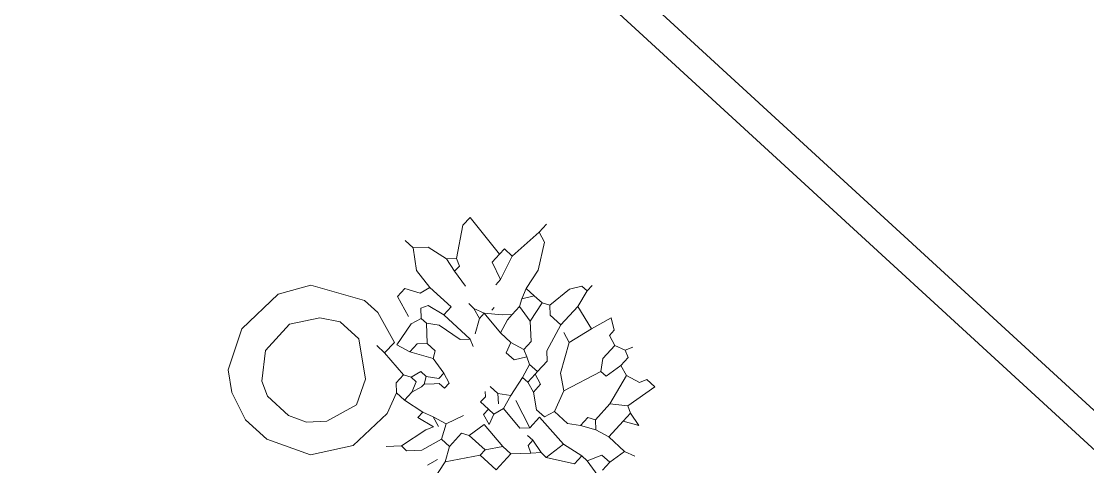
# Model space of a CAD drawing. Header units: metres. Extents: x 750 to 3116, y -341 to 1465.
# Drawn here: x 1661.42 to 1662.214, y 733.547 to 733.879 of the extents above; entities that cross this region are included whole.
import ezdxf

# ---------------------------------------------------------------- set-up
doc = ezdxf.new("R2010")
doc.units = ezdxf.units.M
doc.layers.add('Furniture', color=44, linetype='Continuous', lineweight=5)

# ---------------------------------------------------------------- blocks, each defined once
blk = doc.blocks.new('office desk')
at = {"layer": 'Furniture'}
for points in [[(11493551.18022, 4446003.83958), (11493551.18296, 4446003.86092), (11493554.63414, 4446003.84788), (11493554.63673, 4446003.82652)], [(11493554.63673, 4446003.82652), (11493551.18022, 4446003.83958)], [(11493553.38263, 4446003.671), (11493553.38266, 4446003.67901)], [(11493553.37986, 4446003.64433), (11493553.38263, 4446003.671)], [(11493553.38263, 4446003.671), (11493553.39062, 4446003.66831), (11493553.40123, 4446003.64959), (11493553.40384, 4446003.63357)], [(11493553.43863, 4446003.6628), (11493553.43865, 4446003.66813)], [(11493553.42519, 4446003.63616), (11493553.42793, 4446003.65483), (11493553.43329, 4446003.66281), (11493553.43863, 4446003.6628)], [(11493553.43863, 4446003.6628), (11493553.44125, 4446003.64944)], [(11493553.45991, 4446003.64404), (11493553.4653, 4446003.66003), (11493553.47329, 4446003.65466), (11493553.47327, 4446003.64933), (11493553.48126, 4446003.64663)], [(11493553.44125, 4446003.64944), (11493553.44118, 4446003.63077)], [(11493553.45991, 4446003.64404), (11493553.44125, 4446003.64944)], [(11493553.48126, 4446003.64663), (11493553.48927, 4446003.64927)], [(11493553.48927, 4446003.64927), (11493553.49196, 4446003.6546)], [(11493553.48927, 4446003.64927), (11493553.4946, 4446003.64658), (11493553.49457, 4446003.63858)], [(11493553.35041, 4446003.61509), (11493553.33714, 4446003.63648), (11493553.33717, 4446003.64449), (11493553.37184, 4446003.63903)], [(11493553.37986, 4446003.64433), (11493553.37186, 4446003.64436), (11493553.37184, 4446003.63903)], [(11493553.38513, 4446003.62564), (11493553.37986, 4446003.64433)], [(11493553.4545, 4446003.62538), (11493553.45991, 4446003.64404)], [(11493553.48126, 4446003.64663), (11493553.48121, 4446003.63329), (11493553.48652, 4446003.62527)], [(11493553.50257, 4446003.63588), (11493553.51325, 4446003.63851), (11493553.51594, 4446003.64384), (11493553.52394, 4446003.64381), (11493553.51852, 4446003.61981)], [(11493553.37184, 4446003.63903), (11493553.37181, 4446003.63102), (11493553.38513, 4446003.62564)], [(11493553.40384, 4446003.63357), (11493553.40648, 4446003.62556)], [(11493553.41184, 4446003.63354), (11493553.40384, 4446003.63357)], [(11493553.41184, 4446003.63354), (11493553.40648, 4446003.62556)], [(11493553.41984, 4446003.63351), (11493553.41184, 4446003.63354)], [(11493553.42519, 4446003.63616), (11493553.41984, 4446003.63351)], [(11493553.41984, 4446003.63351), (11493553.42245, 4446003.6175)], [(11493553.44118, 4446003.63077), (11493553.43051, 4446003.63081), (11493553.42519, 4446003.63616)], [(11493553.49457, 4446003.63858), (11493553.49185, 4446003.62525), (11493553.48652, 4446003.62527)], [(11493553.50257, 4446003.63588), (11493553.49457, 4446003.63858)], [(11493553.50781, 4446003.61185), (11493553.50257, 4446003.63588)], [(11493553.38513, 4446003.62564), (11493553.38511, 4446003.6203)], [(11493553.40648, 4446003.62556), (11493553.40912, 4446003.62021)], [(11493553.44118, 4446003.63077), (11493553.44644, 4446003.6094), (11493553.45176, 4446003.60405), (11493553.45172, 4446003.59338)], [(11493553.4545, 4446003.62538), (11493553.44651, 4446003.62808)], [(11493553.47574, 4446003.59596), (11493553.4651, 4446003.604), (11493553.4545, 4446003.62538)], [(11493553.48652, 4446003.62527), (11493553.47574, 4446003.59596)], [(11493553.40912, 4446003.62021), (11493553.40909, 4446003.61221)], [(11493553.42245, 4446003.6175), (11493553.40912, 4446003.62021)], [(11493553.42245, 4446003.6175), (11493553.43309, 4446003.60678), (11493553.43306, 4446003.59878)], [(11493553.51852, 4446003.61981), (11493553.50781, 4446003.61185)], [(11493553.52384, 4446003.61713), (11493553.51852, 4446003.61981)], [(11493553.52381, 4446003.60912), (11493553.53451, 4446003.61442), (11493553.52384, 4446003.61713)], [(11493553.52384, 4446003.61713), (11493553.52381, 4446003.60912)], [(11493553.321, 4446003.59919), (11493553.32903, 4446003.60716), (11493553.34505, 4446003.60977)], [(11493553.35041, 4446003.61509), (11493553.34505, 4446003.60977)], [(11493553.34505, 4446003.60977), (11493553.35571, 4446003.60707)], [(11493553.35571, 4446003.60707), (11493553.35573, 4446003.6124), (11493553.35041, 4446003.61509)], [(11493553.40374, 4446003.60689), (11493553.40909, 4446003.61221)], [(11493553.40909, 4446003.61221), (11493553.40908, 4446003.60687)], [(11493553.50781, 4446003.61185), (11493553.50776, 4446003.59584)], [(11493553.52376, 4446003.59311), (11493553.52381, 4446003.60912)], [(11493553.35571, 4446003.60707), (11493553.36904, 4446003.60435)], [(11493553.39304, 4446003.59893), (11493553.40374, 4446003.60689)], [(11493553.39572, 4446003.60425), (11493553.39573, 4446003.60692)], [(11493553.40908, 4446003.60687), (11493553.4117, 4446003.59619)], [(11493553.321, 4446003.59919), (11493553.31299, 4446003.59922)], [(11493553.3503, 4446003.58574), (11493553.3343, 4446003.58847), (11493553.321, 4446003.59919)], [(11493553.38502, 4446003.59629), (11493553.37969, 4446003.59631)], [(11493553.38502, 4446003.59629), (11493553.39304, 4446003.59893)], [(11493553.39302, 4446003.59359), (11493553.38502, 4446003.59629)], [(11493553.39304, 4446003.59893), (11493553.39302, 4446003.59359)], [(11493553.39302, 4446003.59359), (11493553.39831, 4446003.5829)], [(11493553.4117, 4446003.59619), (11493553.39304, 4446003.59893)], [(11493553.4117, 4446003.59619), (11493553.42238, 4446003.59615)], [(11493553.43306, 4446003.59878), (11493553.42238, 4446003.59615)], [(11493553.42238, 4446003.59615), (11493553.42502, 4446003.58814), (11493553.43302, 4446003.58811), (11493553.43839, 4446003.59609)], [(11493553.43306, 4446003.59878), (11493553.43839, 4446003.59609)], [(11493553.43839, 4446003.59609), (11493553.44371, 4446003.5934)], [(11493553.44371, 4446003.5934), (11493553.44634, 4446003.58272)], [(11493553.45172, 4446003.59338), (11493553.44371, 4446003.5934)], [(11493553.45172, 4446003.59338), (11493553.45171, 4446003.59071)], [(11493553.47574, 4446003.59596), (11493553.48102, 4446003.57993)], [(11493553.50776, 4446003.59584), (11493553.50241, 4446003.59319), (11493553.50238, 4446003.58519)], [(11493553.50776, 4446003.59584), (11493553.51307, 4446003.59048)], [(11493553.51307, 4446003.59048), (11493553.52376, 4446003.59311)], [(11493553.52376, 4446003.59311), (11493553.53976, 4446003.59305)], [(11493553.53976, 4446003.59305), (11493553.53705, 4446003.57972)], [(11493553.53976, 4446003.59305), (11493553.54778, 4446003.59569)], [(11493553.3503, 4446003.58574), (11493553.3476, 4446003.57775), (11493553.33691, 4446003.57245), (11493553.33688, 4446003.56444), (11493553.35287, 4446003.55905)], [(11493553.37161, 4446003.57766), (11493553.37164, 4446003.58566), (11493553.3503, 4446003.58574)], [(11493553.45171, 4446003.59071), (11493553.45168, 4446003.5827)], [(11493553.45171, 4446003.59071), (11493553.4597, 4446003.58801), (11493553.45967, 4446003.58001)], [(11493553.48102, 4446003.57993), (11493553.49436, 4446003.57988), (11493553.50238, 4446003.58519)], [(11493553.50238, 4446003.58519), (11493553.51307, 4446003.59048)], [(11493553.37161, 4446003.57766), (11493553.35826, 4446003.57504), (11493553.35558, 4446003.56971), (11493553.36089, 4446003.56436)], [(11493553.36623, 4446003.56434), (11493553.37425, 4446003.56964), (11493553.39294, 4446003.57224), (11493553.3983, 4446003.57756)], [(11493553.3983, 4446003.57756), (11493553.37161, 4446003.57766)], [(11493553.3983, 4446003.57756), (11493553.40362, 4446003.57487)], [(11493553.44634, 4446003.58272), (11493553.44895, 4446003.5667)], [(11493553.44634, 4446003.58272), (11493553.45168, 4446003.5827)], [(11493553.45168, 4446003.5827), (11493553.45967, 4446003.58001)], [(11493553.45967, 4446003.58001), (11493553.47032, 4446003.57196), (11493553.47832, 4446003.57193), (11493553.48102, 4446003.57993)], [(11493553.53705, 4446003.57972), (11493553.52904, 4446003.57975), (11493553.52367, 4446003.5691)], [(11493553.53705, 4446003.57972), (11493553.53702, 4446003.57172)], [(11493553.4756, 4446003.5586), (11493553.47564, 4446003.56927), (11493553.50231, 4446003.56651)], [(11493553.51833, 4446003.56912), (11493553.5183, 4446003.56111), (11493553.49959, 4446003.55051)], [(11493553.50231, 4446003.56651), (11493553.51833, 4446003.56912)], [(11493553.52367, 4446003.5691), (11493553.51833, 4446003.56912)], [(11493553.537, 4446003.56638), (11493553.52367, 4446003.5691)], [(11493553.3582, 4446003.55636), (11493553.36089, 4446003.56436)], [(11493553.36089, 4446003.56436), (11493553.36623, 4446003.56434)], [(11493553.36623, 4446003.56434), (11493553.37686, 4446003.55363)], [(11493553.44093, 4446003.5614), (11493553.43292, 4446003.56143)], [(11493553.44895, 4446003.5667), (11493553.44093, 4446003.5614)], [(11493553.44093, 4446003.5614), (11493553.44624, 4446003.55604)], [(11493553.44895, 4446003.5667), (11493553.45158, 4446003.55602)], [(11493553.4756, 4446003.5586), (11493553.45429, 4446003.56668)], [(11493553.50231, 4446003.56651), (11493553.49959, 4446003.55051)], [(11493553.37148, 4446003.54031), (11493553.3608, 4446003.53768), (11493553.3582, 4446003.55636)], [(11493553.37686, 4446003.55363), (11493553.37151, 4446003.54831), (11493553.37148, 4446003.54031)], [(11493553.38752, 4446003.54825), (11493553.38487, 4446003.5536), (11493553.37686, 4446003.55363)], [(11493553.43556, 4446003.55341), (11493553.4329, 4446003.55609)], [(11493553.44355, 4446003.54805), (11493553.43554, 4446003.54808), (11493553.43556, 4446003.55341)], [(11493553.43556, 4446003.55341), (11493553.43556, 4446003.55341)], [(11493553.45158, 4446003.55602), (11493553.44888, 4446003.54803)], [(11493553.45158, 4446003.55602), (11493553.47025, 4446003.55329), (11493553.4756, 4446003.5586)], [(11493553.48359, 4446003.55324), (11493553.47825, 4446003.55326)], [(11493553.48889, 4446003.54521), (11493553.48357, 4446003.5479), (11493553.48359, 4446003.55324)], [(11493553.48359, 4446003.55324), (11493553.49425, 4446003.55053)], [(11493553.38471, 4446003.51091), (11493553.38999, 4446003.49488), (11493553.38719, 4446003.4602), (11493553.36842, 4446003.43359), (11493553.33635, 4446003.42037), (11493553.31501, 4446003.42044), (11493553.29369, 4446003.42853), (11493553.28039, 4446003.43925), (11493553.26716, 4446003.46865), (11493553.26996, 4446003.50599), (11493553.28338, 4446003.52729), (11493553.3208, 4446003.54583), (11493553.33414, 4446003.54578), (11493553.35813, 4446003.53769)], [(11493553.37148, 4446003.54031), (11493553.38752, 4446003.54825)], [(11493553.40085, 4446003.54553), (11493553.38752, 4446003.54825)], [(11493553.40085, 4446003.54553), (11493553.40083, 4446003.5402), (11493553.3928, 4446003.53489)], [(11493553.40349, 4446003.53752), (11493553.40882, 4446003.5375), (11493553.40884, 4446003.54284), (11493553.40085, 4446003.54553)], [(11493553.44355, 4446003.54805), (11493553.44353, 4446003.54271), (11493553.45152, 4446003.54001), (11493553.44888, 4446003.54803)], [(11493553.44888, 4446003.54803), (11493553.44355, 4446003.54805)], [(11493553.48889, 4446003.54521), (11493553.47818, 4446003.53458)], [(11493553.49425, 4446003.55053), (11493553.48889, 4446003.54521)], [(11493553.49959, 4446003.55051), (11493553.49425, 4446003.55053)], [(11493553.35813, 4446003.53769), (11493553.35809, 4446003.52701)], [(11493553.40081, 4446003.53486), (11493553.40349, 4446003.53752)], [(11493553.40349, 4446003.53752), (11493553.40081, 4446003.53486)], [(11493553.47018, 4446003.53461), (11493553.44884, 4446003.53735), (11493553.44613, 4446003.52402)], [(11493553.3928, 4446003.53489), (11493553.38747, 4446003.53491), (11493553.38477, 4446003.52692)], [(11493553.3928, 4446003.53489), (11493553.39545, 4446003.52955)], [(11493553.39544, 4446003.52688), (11493553.39545, 4446003.52955)], [(11493553.39545, 4446003.52955), (11493553.39544, 4446003.52688)], [(11493553.39545, 4446003.52955), (11493553.40081, 4446003.53486)], [(11493553.42743, 4446003.51876), (11493553.43282, 4446003.53208)], [(11493553.46214, 4446003.52397), (11493553.47018, 4446003.53461)], [(11493553.47018, 4446003.53461), (11493553.47818, 4446003.53458)], [(11493553.47818, 4446003.53458), (11493553.47812, 4446003.51857)], [(11493553.33644, 4446003.44438), (11493553.3151, 4446003.44446), (11493553.30444, 4446003.44983), (11493553.29117, 4446003.46856), (11493553.29127, 4446003.49524), (11493553.30468, 4446003.51387), (11493553.31805, 4446003.52182), (11493553.33672, 4446003.52175), (11493553.36067, 4446003.50299), (11493553.36861, 4446003.48428), (11493553.36051, 4446003.4603), (11493553.3498, 4446003.44967), (11493553.33644, 4446003.44438)], [(11493553.35809, 4446003.52701), (11493553.35008, 4446003.52704)], [(11493553.35809, 4446003.52701), (11493553.37942, 4446003.52427)], [(11493553.37942, 4446003.52427), (11493553.37939, 4446003.51626), (11493553.38471, 4446003.51091)], [(11493553.37942, 4446003.52427), (11493553.38477, 4446003.52692)], [(11493553.38477, 4446003.52692), (11493553.39011, 4446003.5269)], [(11493553.39011, 4446003.5269), (11493553.39275, 4446003.51888)], [(11493553.39275, 4446003.51888), (11493553.39544, 4446003.52688)], [(11493553.44613, 4446003.52402), (11493553.44078, 4446003.52138), (11493553.44073, 4446003.50803)], [(11493553.44613, 4446003.52402), (11493553.46214, 4446003.52397)], [(11493553.46212, 4446003.51863), (11493553.46214, 4446003.52397)], [(11493553.39275, 4446003.51888), (11493553.39272, 4446003.51088)], [(11493553.40873, 4446003.51349), (11493553.39272, 4446003.51088)], [(11493553.41938, 4446003.50544), (11493553.42207, 4446003.51077), (11493553.40871, 4446003.50815), (11493553.40873, 4446003.51349)], [(11493553.40873, 4446003.51349), (11493553.41675, 4446003.51613)], [(11493553.41675, 4446003.51613), (11493553.42743, 4446003.51876)], [(11493553.41675, 4446003.51613), (11493553.42474, 4446003.51343)], [(11493553.42743, 4446003.51876), (11493553.43273, 4446003.50806)], [(11493553.44603, 4446003.49734), (11493553.46212, 4446003.51863)], [(11493553.47812, 4446003.51857), (11493553.46212, 4446003.51863)], [(11493553.39272, 4446003.51088), (11493553.38471, 4446003.51091)], [(11493553.43273, 4446003.50806), (11493553.42733, 4446003.49207), (11493553.4193, 4446003.4841), (11493553.41396, 4446003.48412)], [(11493553.41396, 4446003.48412), (11493553.41938, 4446003.50544)], [(11493553.44073, 4446003.50803), (11493553.43273, 4446003.50806)], [(11493553.44073, 4446003.50803), (11493553.44603, 4446003.49734)], [(11493553.44603, 4446003.49734), (11493553.44864, 4446003.48132)], [(11493553.43799, 4446003.4867), (11493553.44068, 4446003.49469)], [(11493553.41396, 4446003.48412), (11493553.40593, 4446003.47614)]]:
    blk.add_lwpolyline(points, dxfattribs=at)

msp = doc.modelspace()

# ---------------------------------------------------------------- block references
at = {"rotation": 317.6877356742013}
msp.add_blockref('office desk', (-11490591.63801, 4450096.4614), dxfattribs=at)

doc.saveas('drawing.dxf')
